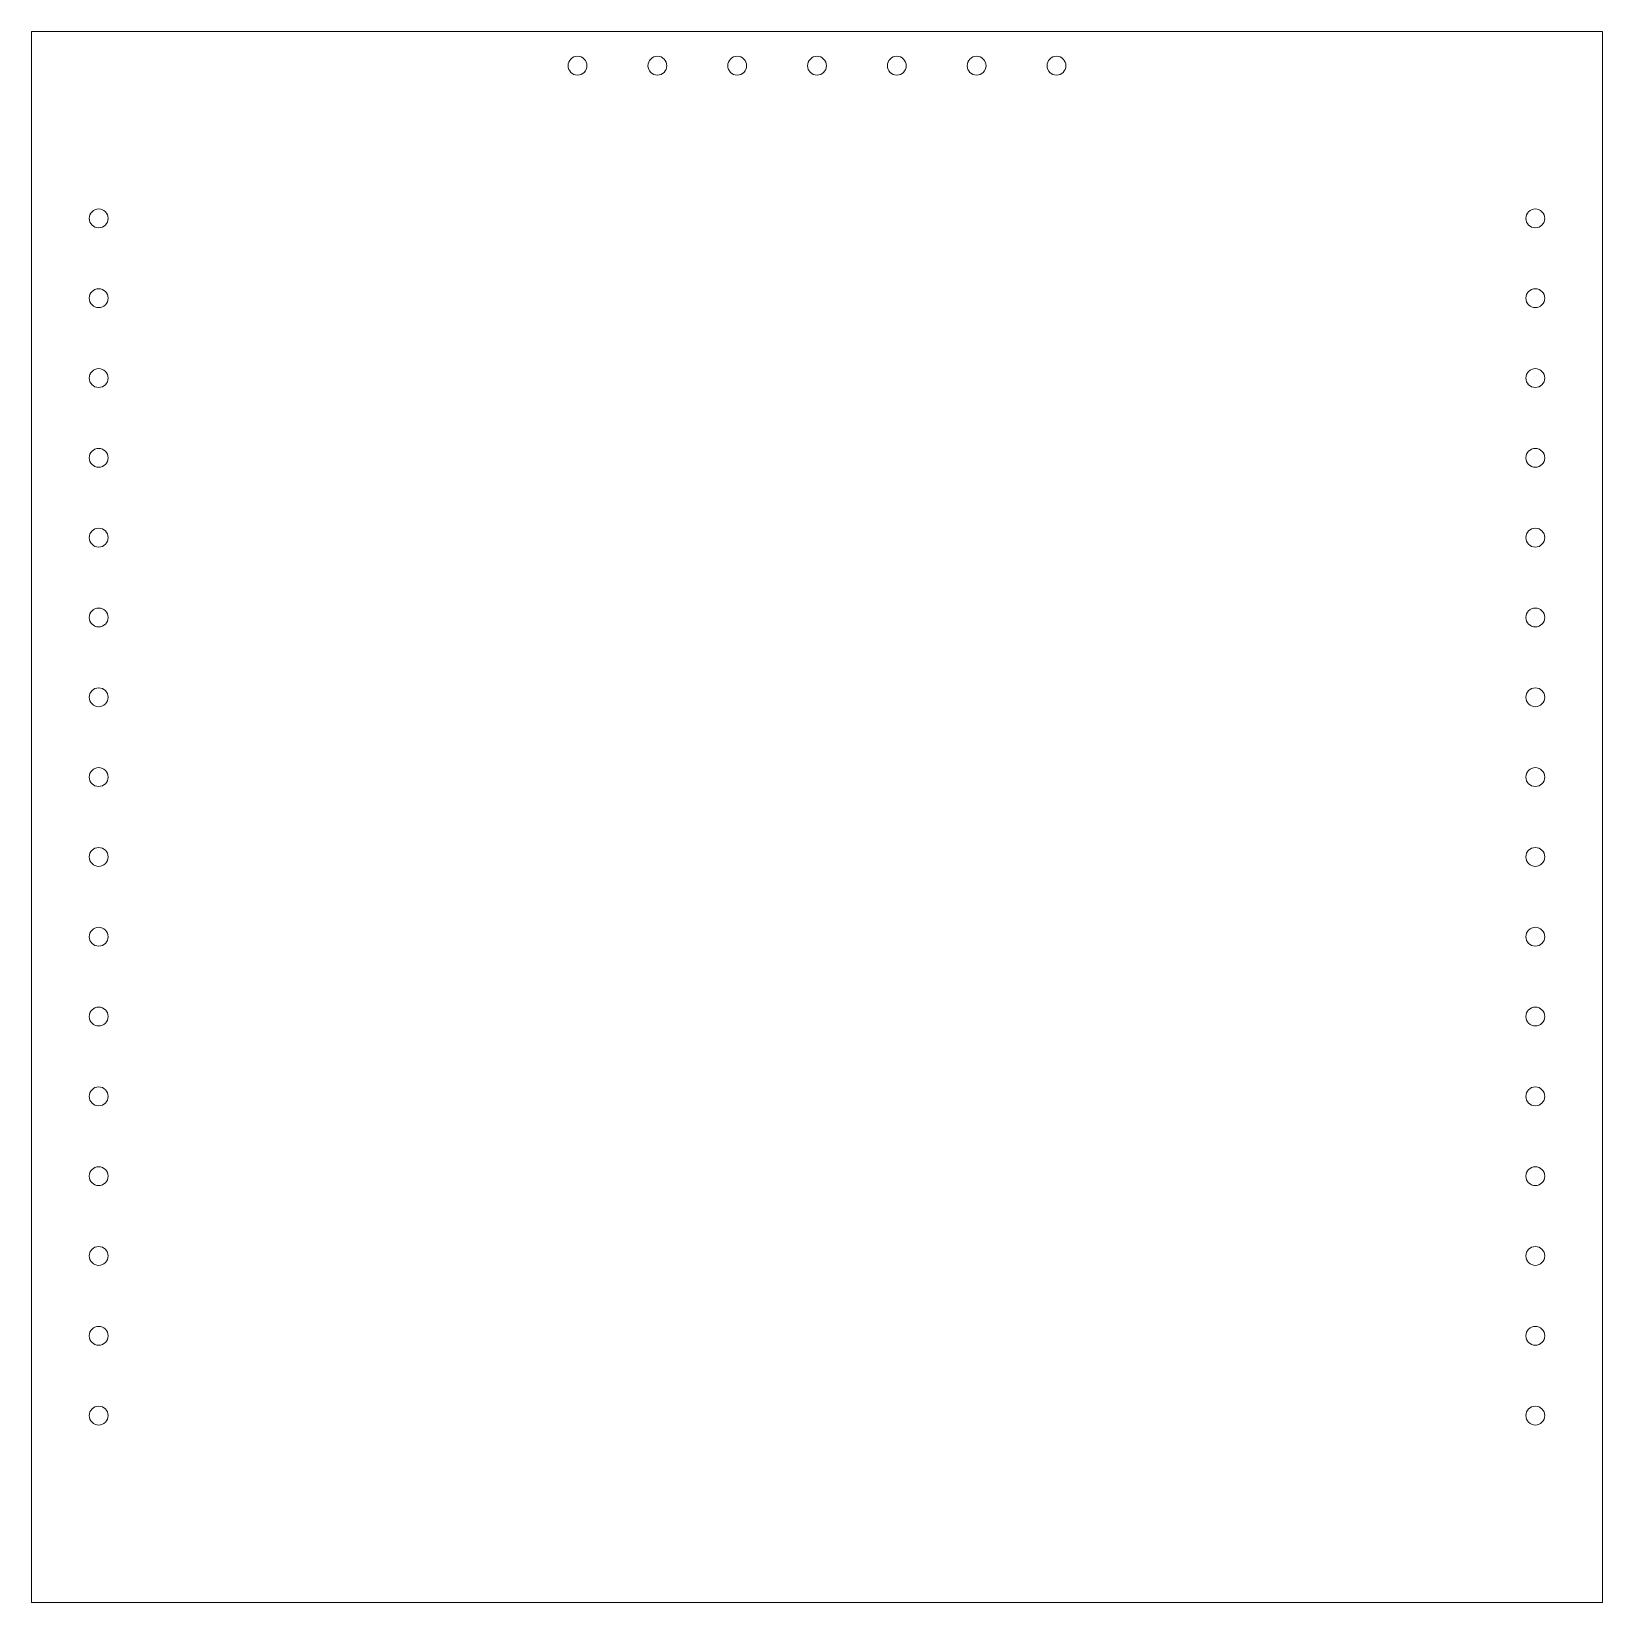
# Model space of a CAD drawing. Header units: millimetres. Extents: x -25 to 25, y -25 to 25.
import ezdxf

# ---------------------------------------------------------------- set-up
doc = ezdxf.new("R2010")
doc.units = ezdxf.units.MM

msp = doc.modelspace()

# ---------------------------------------------------------------- linework, layer by layer
at = {"color": 7, "linetype": 'Continuous', "lineweight": 15}
for p, q in [((-25, 25), (25, 25)), ((-25, -25), (-25, 25)), ((25, 25), (25, -25)), ((25, -25), (-25, -25))]:
    msp.add_line(p, q, dxfattribs=at)
for centre in [(-7.62, 23.91), (-5.08, 23.91), (-2.54, 23.91), (0, 23.91), (2.54, 23.91), (5.08, 23.91), (7.62, 23.91), (-22.86, 19.05), (22.86, 19.05), (-22.86, 16.51), (22.86, 16.51), (-22.86, 13.97), (22.86, 13.97), (-22.86, 11.43), (22.86, 11.43), (-22.86, 8.89), (22.86, 8.89), (-22.86, 6.35), (22.86, 6.35), (-22.86, 3.81), (22.86, 3.81), (-22.86, 1.27), (22.86, 1.27), (-22.86, -1.27), (22.86, -1.27), (-22.86, -3.81), (22.86, -3.81), (-22.86, -6.35), (22.86, -6.35), (-22.86, -8.89), (22.86, -8.89), (-22.86, -11.43), (22.86, -11.43), (-22.86, -13.97), (22.86, -13.97), (-22.86, -16.51), (22.86, -16.51), (-22.86, -19.05), (22.86, -19.05)]:
    msp.add_circle(centre, 0.3, dxfattribs=at)

doc.saveas('drawing.dxf')
